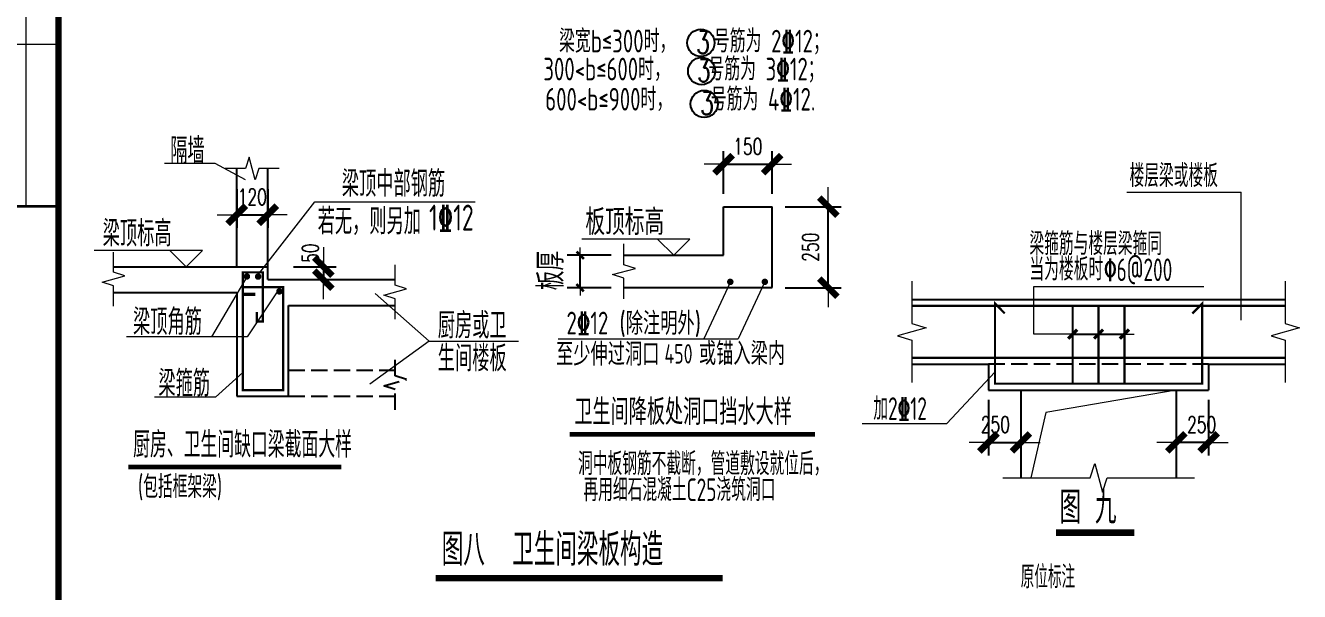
# Model space of a CAD drawing. Extents: x 3968514 to 5230306, y -516551 to -228246.
# Drawn here: x 4164713 to 4184389, y -346999 to -338260 of the extents above; entities that cross this region are included whole.
import ezdxf
from ezdxf.enums import TextEntityAlignment as Align

# ---------------------------------------------------------------- set-up
doc = ezdxf.new("R2010")
doc.units = 0
doc.header["$LTSCALE"] = 1000
doc.header["$MEASUREMENT"] = 0
doc.linetypes.add('3', pattern=[5, 3, -2])
doc.linetypes.add('DASH', pattern=[0.35, 0.25, -0.1])
doc.layers.add('FRAME', color=3, linetype='Continuous', lineweight=18)
doc.layers.add('PUB_DIM', color=3, linetype='Continuous', lineweight=15)
for name, color, linetype in [('PUB_TEXT', 7, 'Continuous'), ('REIN', 2, 'Continuous'), ('suptext', 7, 'Continuous'), ('板截面', 4, 'Continuous'), ('梁__虚线', 4, '3'), ('梁截面', 4, 'Continuous')]:
    doc.layers.add(name, color=color, linetype=linetype)
doc.styles.add('DIM_FONT', font='SIMPLEX', dxfattribs={"width": 0.7, "bigfont": 'GBCBIG'})
doc.styles.add('FF1', font='tssdeng.shx', dxfattribs={"width": 0.8, "bigfont": 'tssdchn.shx'})
doc.styles.add('HZ', font='txt.shx', dxfattribs={"width": 0.8, "bigfont": 'hztxt.shx'})
doc.styles.add('TSSD_CHINA', font='tssdeng.shx', dxfattribs={"width": 0.7, "bigfont": 'tssdchn.shx'})
doc.styles.add('TSSD_Norm', font='tssdeng.shx', dxfattribs={"width": 0.7, "bigfont": 'hztxt.shx'})
doc.dimstyles.new('1比20', dxfattribs={"dimtxt": 250, "dimasz": 2, "dimexe": 200, "dimexo": 200, "dimgap": 150, "dimtad": 1, "dimdec": 0, "dimlfac": 0.2, "dimzin": 0, "dimdsep": 46, "dimtxsty": 'DIM_FONT', "dimblk1": '_DIMX', "dimblk2": '_DIMX', "dimsah": 1, "dimcen": 0.09, "dimclrt": 7, "dimadec": 0, "dimazin": 0, "dimtfac": 1, "dimtdec": 0, "dimtix": 1, "dimtmove": 2, "dimatfit": 3, "dimldrblk": '_DIMX', "dimfxl": 1, "dimtvp": 0.7, "dimtolj": 1, "dimtzin": 0, "dimarcsym": 0})
doc.dimstyles.new('1比25', dxfattribs={"dimtxt": 250, "dimasz": 2, "dimexe": 200, "dimexo": 200, "dimgap": 150, "dimtad": 1, "dimdec": 0, "dimlfac": 0.25, "dimzin": 0, "dimdsep": 46, "dimtxsty": 'DIM_FONT', "dimblk1": '_DIMX', "dimblk2": '_DIMX', "dimsah": 1, "dimcen": 0.09, "dimclrt": 7, "dimadec": 0, "dimazin": 0, "dimtfac": 1, "dimtdec": 0, "dimtix": 1, "dimtmove": 2, "dimatfit": 3, "dimldrblk": '_DIMX', "dimfxl": 1, "dimtvp": 0.7, "dimtolj": 1, "dimtzin": 0, "dimarcsym": 0})
doc.dimstyles.new('1比50', dxfattribs={"dimtxt": 250, "dimasz": 2, "dimexe": 200, "dimexo": 150, "dimgap": 150, "dimtad": 1, "dimdec": 0, "dimlfac": 0.5, "dimzin": 0, "dimdsep": 46, "dimtxsty": 'DIM_FONT', "dimblk1": '_DIMX', "dimblk2": '_DIMX', "dimsah": 1, "dimcen": 0.09, "dimclrt": 7, "dimadec": 0, "dimazin": 0, "dimtfac": 1, "dimtdec": 0, "dimtix": 1, "dimtmove": 2, "dimatfit": 3, "dimldrblk": '_DIMX', "dimfxl": 1, "dimtvp": 0.7, "dimtolj": 1, "dimtzin": 0, "dimarcsym": 0})
doc.dimstyles.new('AXIS', dxfattribs={"dimtxt": 250, "dimasz": 1, "dimexe": 250, "dimexo": 300, "dimgap": 125, "dimtad": 1, "dimdec": 0, "dimzin": 0, "dimdsep": 46, "dimtxsty": 'DIM_FONT', "dimblk": '_DIMX', "dimcen": 0.09, "dimse1": 1, "dimse2": 1, "dimclrt": 7, "dimadec": 0, "dimazin": 0, "dimtfac": 1, "dimtdec": 0, "dimtix": 1, "dimtmove": 2, "dimatfit": 3, "dimldrblk": '_DIMX', "dimfxl": 1, "dimtolj": 1, "dimtzin": 0, "dimarcsym": 0})
doc.dimstyles.new('DIM-250', dxfattribs={"dimtxt": 250, "dimasz": 0.8, "dimexe": 200, "dimexo": 200, "dimgap": 150, "dimtad": 1, "dimdec": 0, "dimdsep": 46, "dimtxsty": 'DIM_FONT', "dimblk1": '_DIMX', "dimblk2": '_DIMX', "dimsah": 1, "dimcen": 0.09, "dimdle": 2, "dimclrt": 7, "dimadec": 0, "dimazin": 0, "dimtfac": 1, "dimtdec": 0, "dimtix": 1, "dimtmove": 2, "dimatfit": 3, "dimldrblk": '_DIMX', "dimfxl": 1, "dimtolj": 1, "dimtzin": 0, "dimarcsym": 0})

# ---------------------------------------------------------------- blocks, each defined once
blk = doc.blocks.new('2')
at = {"layer": 'FRAME', "lineweight": 100}
blk.add_line((175718, -31373), (175718, -71373), dxfattribs=at)
at = {"layer": 'FRAME', "lineweight": 18}
for points in [[(175218, -53873), (175218, -31373)], [(175718, -51373), (173718, -51373)]]:
    blk.add_lwpolyline(points, dxfattribs=at)
at = {"layer": 'FRAME', "lineweight": 35}
blk.add_lwpolyline([(175718, -53873), (173718, -53873)], dxfattribs=at)
blk = doc.blocks.new('_DIMX')
blk.add_line((-150, 0), (150, 0))
at = {"const_width": 50}
blk.add_lwpolyline([(-70, -70), (70, 70)], dxfattribs=at)
blk = doc.blocks.new('*D339')
at = {"layer": 'Defpoints', "color": 0, "transparency": 16777216}
for p in [(4167975, -340585), (4168455, -340585), (4168455, -341182)]:
    blk.add_point(p, dxfattribs=at)
at = {"layer": 'PUB_DIM', "color": 0, "lineweight": -2, "transparency": 16777216}
for p, q in [((4167975, -340785), (4167975, -341382)), ((4168455, -340785), (4168455, -341382)), ((4167973, -341182), (4167971, -341182)), ((4167975, -341182), (4168455, -341182)), ((4168457, -341182), (4168459, -341182))]:
    blk.add_line(p, q, dxfattribs=at)
at = {"layer": 'PUB_DIM', "color": 0, "lineweight": -2, "transparency": 16777216, "xscale": 2, "yscale": 2, "zscale": 2}
blk.add_blockref('_DIMX', (4167975, -341182), dxfattribs=at)
at = {"layer": 'PUB_DIM', "color": 0, "lineweight": -2, "transparency": 16777216, "xscale": 2, "yscale": 2, "zscale": 2, "rotation": 180}
blk.add_blockref('_DIMX', (4168455, -341182), dxfattribs=at)
at = {"layer": 'PUB_DIM', "color": 7, "transparency": 16777216, "insert": (4168215, -340907), "char_height": 250, "attachment_point": 5, "style": 'DIM_FONT'}
blk.add_mtext('\\A1;120', dxfattribs=at)
blk = doc.blocks.new('*D326')
at = {"layer": 'Defpoints', "color": 0, "transparency": 16777216}
for p in [(4176244, -340402), (4175494, -341058), (4176244, -341058)]:
    blk.add_point(p, dxfattribs=at)
at = {"layer": 'PUB_DIM', "color": 0, "lineweight": -2, "transparency": 16777216}
for p, q in [((4175494, -340858), (4175494, -340202)), ((4176244, -340858), (4176244, -340202)), ((4175496, -340402), (4176242, -340402))]:
    blk.add_line(p, q, dxfattribs=at)
at = {"layer": 'PUB_DIM', "color": 0, "lineweight": -2, "transparency": 16777216, "xscale": 2, "yscale": 2, "zscale": 2, "rotation": 180}
blk.add_blockref('_DIMX', (4175494, -340402), dxfattribs=at)
at = {"layer": 'PUB_DIM', "color": 0, "lineweight": -2, "transparency": 16777216, "xscale": 2, "yscale": 2, "zscale": 2}
blk.add_blockref('_DIMX', (4176244, -340402), dxfattribs=at)
at = {"layer": 'PUB_DIM', "color": 7, "transparency": 16777216, "insert": (4175869, -340127), "char_height": 250, "attachment_point": 5, "style": 'DIM_FONT'}
blk.add_mtext('\\A1;150', dxfattribs=at)
blk = doc.blocks.new('*D325')
at = {"layer": 'Defpoints', "color": 0, "transparency": 16777216}
for p in [(4168653, -341984), (4168653, -342184), (4169313, -342184)]:
    blk.add_point(p, dxfattribs=at)
at = {"layer": 'PUB_DIM', "color": 0, "lineweight": -2, "transparency": 16777216}
for p, q in [((4169313, -341982), (4169313, -341980)), ((4168853, -341984), (4169513, -341984)), ((4169313, -341984), (4169313, -342184)), ((4168853, -342184), (4169513, -342184)), ((4169313, -342186), (4169313, -342188))]:
    blk.add_line(p, q, dxfattribs=at)
at = {"layer": 'PUB_DIM', "color": 0, "lineweight": -2, "transparency": 16777216, "xscale": 2, "yscale": 2, "zscale": 2}
for p, rotation in [((4169313, -341984), 270), ((4169313, -342184), 90)]:
    blk.add_blockref('_DIMX', p, dxfattribs=dict(at, rotation=rotation))
at = {"layer": 'PUB_DIM', "color": 7, "transparency": 16777216, "insert": (4169113, -341776), "char_height": 250, "attachment_point": 5, "rotation": 90, "style": 'DIM_FONT'}
blk.add_mtext('\\A1;50', dxfattribs=at)
blk = doc.blocks.new('*D324')
at = {"layer": 'Defpoints', "color": 0, "transparency": 16777216}
for p in [(4176244, -341058), (4177112, -341058), (4176244, -342308)]:
    blk.add_point(p, dxfattribs=at)
at = {"layer": 'PUB_DIM', "color": 0, "lineweight": -2, "transparency": 16777216}
for p, q in [((4176444, -341058), (4177312, -341058)), ((4177112, -342306), (4177112, -341060)), ((4176444, -342308), (4177312, -342308))]:
    blk.add_line(p, q, dxfattribs=at)
at = {"layer": 'PUB_DIM', "color": 0, "lineweight": -2, "transparency": 16777216, "xscale": 2, "yscale": 2, "zscale": 2}
for p, rotation in [((4177112, -341058), 90), ((4177112, -342308), 270)]:
    blk.add_blockref('_DIMX', p, dxfattribs=dict(at, rotation=rotation))
at = {"layer": 'PUB_DIM', "color": 7, "transparency": 16777216, "insert": (4176837, -341683), "char_height": 250, "attachment_point": 5, "rotation": 90, "style": 'DIM_FONT'}
blk.add_mtext('\\A1;250', dxfattribs=at)
blk = doc.blocks.new('*D323')
at = {"layer": 'Defpoints', "color": 0, "transparency": 16777216}
for p in [(4173279, -341808), (4173956, -341808), (4173956, -342308)]:
    blk.add_point(p, dxfattribs=at)
at = {"layer": 'PUB_DIM', "color": 0, "lineweight": -2, "transparency": 16777216}
for p, q in [((4173756, -341808), (4173079, -341808)), ((4173279, -342307), (4173279, -341808)), ((4173756, -342308), (4173079, -342308))]:
    blk.add_line(p, q, dxfattribs=at)
at = {"layer": 'PUB_DIM', "color": 0, "lineweight": -2, "transparency": 16777216, "xscale": 0.8, "yscale": 0.8, "zscale": 0.8}
for p, rotation in [((4173279, -341808), 90), ((4173279, -342308), 270)]:
    blk.add_blockref('_DIMX', p, dxfattribs=dict(at, rotation=rotation))
blk = doc.blocks.new('*D322')
at = {"layer": 'Defpoints', "color": 0, "transparency": 16777216}
for p in [(4179586, -343890), (4180086, -343890), (4180086, -344697)]:
    blk.add_point(p, dxfattribs=at)
at = {"layer": 'PUB_DIM', "color": 0, "lineweight": -2, "transparency": 16777216}
for p, q in [((4179586, -344040), (4179586, -344897)), ((4180086, -344040), (4180086, -344897)), ((4179588, -344697), (4180084, -344697))]:
    blk.add_line(p, q, dxfattribs=at)
at = {"layer": 'PUB_DIM', "color": 0, "lineweight": -2, "transparency": 16777216, "xscale": 2, "yscale": 2, "zscale": 2, "rotation": 180}
blk.add_blockref('_DIMX', (4179586, -344697), dxfattribs=at)
at = {"layer": 'PUB_DIM', "color": 0, "lineweight": -2, "transparency": 16777216, "xscale": 2, "yscale": 2, "zscale": 2}
blk.add_blockref('_DIMX', (4180086, -344697), dxfattribs=at)
at = {"layer": 'PUB_DIM', "color": 7, "transparency": 16777216, "insert": (4179692, -344422), "char_height": 250, "attachment_point": 5, "style": 'DIM_FONT'}
blk.add_mtext('\\A1;250', dxfattribs=at)
blk = doc.blocks.new('*D327')
at = {"layer": 'Defpoints', "color": 0, "transparency": 16777216}
for p in [(4182486, -343890), (4182986, -343890), (4182486, -344697)]:
    blk.add_point(p, dxfattribs=at)
at = {"layer": 'PUB_DIM', "color": 0, "lineweight": -2, "transparency": 16777216}
for p, q in [((4182486, -344040), (4182486, -344897)), ((4182986, -344040), (4182986, -344897)), ((4182984, -344697), (4182488, -344697))]:
    blk.add_line(p, q, dxfattribs=at)
at = {"layer": 'PUB_DIM', "color": 0, "lineweight": -2, "transparency": 16777216, "xscale": 2, "yscale": 2, "zscale": 2, "rotation": 180}
blk.add_blockref('_DIMX', (4182486, -344697), dxfattribs=at)
at = {"layer": 'PUB_DIM', "color": 0, "lineweight": -2, "transparency": 16777216, "xscale": 2, "yscale": 2, "zscale": 2}
blk.add_blockref('_DIMX', (4182986, -344697), dxfattribs=at)
at = {"layer": 'PUB_DIM', "color": 7, "transparency": 16777216, "insert": (4182878, -344422), "char_height": 250, "attachment_point": 5, "style": 'DIM_FONT'}
blk.add_mtext('\\A1;250', dxfattribs=at)
blk = doc.blocks.new('*D321')
at = {"layer": 'Defpoints', "color": 0, "transparency": 16777216}
for p in [(4181286, -343025), (4180886, -344025), (4181286, -344025)]:
    blk.add_point(p, dxfattribs=at)
at = {"layer": 'PUB_DIM', "color": 0, "lineweight": -2, "transparency": 16777216}
blk.add_line((4180887, -343025), (4181285, -343025), dxfattribs=at)
at = {"layer": 'PUB_DIM', "color": 0, "lineweight": -2, "transparency": 16777216, "rotation": 180}
blk.add_blockref('_DIMX', (4180886, -343025), dxfattribs=at)
at = {"layer": 'PUB_DIM', "color": 0, "lineweight": -2, "transparency": 16777216}
blk.add_blockref('_DIMX', (4181286, -343025), dxfattribs=at)
blk = doc.blocks.new('*D320')
at = {"layer": 'Defpoints', "color": 0, "transparency": 16777216}
for p in [(4181686, -343025), (4181286, -344025), (4181686, -344025)]:
    blk.add_point(p, dxfattribs=at)
at = {"layer": 'PUB_DIM', "color": 0, "lineweight": -2, "transparency": 16777216}
blk.add_line((4181287, -343025), (4181685, -343025), dxfattribs=at)
at = {"layer": 'PUB_DIM', "color": 0, "lineweight": -2, "transparency": 16777216, "rotation": 180}
blk.add_blockref('_DIMX', (4181286, -343025), dxfattribs=at)
at = {"layer": 'PUB_DIM', "color": 0, "lineweight": -2, "transparency": 16777216}
blk.add_blockref('_DIMX', (4181686, -343025), dxfattribs=at)

msp = doc.modelspace()

# ---------------------------------------------------------------- linework, layer by layer
at = {"layer": 'PUB_DIM'}
for p, q in [((4167640.59081, -340393.05996), (4166860.30688, -340393.05996)), ((4168111.24467, -340644.45983), (4167640.59081, -340393.05996)), ((4181719.83547, -340833.09601), (4183487.92455, -340833.09601)), ((4183488.42455, -342809.02728), (4183488.42455, -340833.59601)), ((4174475.44386, -341557.52002), (4173305.29755, -341557.52002)), ((4166944.63288, -341733.68526), (4165774.48657, -341733.68526)), ((4175601.76875, -342218.15858), (4175188.82011, -343096.40948)), ((4176131.68751, -342218.15858), (4175718.73888, -343096.40948)), ((4178403.06244, -342209.88857), (4178403.06244, -342859.88857)), ((4180286.75667, -342291.19795), (4182911.05724, -342291.19795)), ((4180286.75667, -343025.41636), (4180286.75667, -342291.19795)), ((4184169.43104, -342209.88857), (4184169.43104, -342859.88857)), ((4170114.9183, -342398.51591), (4170948.97794, -343135.39083)), ((4178623.06244, -342929.88857), (4178183.06244, -343049.88857)), ((4178403.06244, -342859.88857), (4178623.06244, -342929.88857)), ((4184389.43104, -342929.88857), (4183949.43104, -343049.88857)), ((4184169.43104, -342859.88857), (4184389.43104, -342929.88857)), ((4170948.97794, -343135.39083), (4170028.61946, -343797.778)), ((4170948.97794, -343135.39083), (4172325.16457, -343135.39083)), ((4172940.72441, -343096.40948), (4175718.73888, -343096.40948)), ((4178183.06244, -343049.88857), (4178403.06244, -343119.88857)), ((4178403.06244, -343119.88857), (4178403.06244, -343769.88857)), ((4180887.24891, -343025.41636), (4180286.75667, -343025.41636)), ((4183949.43104, -343049.88857), (4184169.43104, -343119.88857)), ((4184169.43104, -343119.88857), (4184169.43104, -343769.88857)), ((4179686.24674, -343610.19567), (4178941.86365, -344405.81543)), ((4182486.24674, -343889.88857), (4180470.6846, -344234.33161)), ((4180470.6846, -344234.33161), (4180240.94883, -345244.1538)), ((4177634.46134, -344405.81543), (4178941.86365, -344405.81543)), ((4181156.24674, -345244.1538), (4181226.24674, -345024.1538)), ((4181226.24674, -345024.1538), (4181346.24674, -345464.1538)), ((4179806.24674, -345244.1538), (4181156.24674, -345244.1538)), ((4181346.24674, -345464.1538), (4181416.24674, -345244.1538)), ((4181416.24674, -345244.1538), (4182766.24674, -345244.1538))]:
    msp.add_line(p, q, dxfattribs=at)
for points in [[(4168632.91478, -340466.50303), (4168317.70335, -340466.50303), (4168261.70335, -340642.50303), (4168165.70335, -340290.50303), (4168109.70335, -340466.50303), (4167796.44924, -340466.50303)], [(4168283.11256, -342141.9346), (4169179.98516, -340982.60315), (4171660.18882, -340982.60315)], [(4166073.20828, -342593.9576), (4166073.20828, -342278.74616), (4165897.20828, -342222.74616), (4166249.20828, -342126.74616), (4166073.20828, -342070.74616), (4166073.20828, -341757.49205)], [(4170420.75529, -342793.9576), (4170420.75529, -342478.74616), (4170244.75529, -342422.74616), (4170596.75529, -342326.74616), (4170420.75529, -342270.74616), (4170420.75529, -341957.49205)], [(4168129.96748, -342141.9346), (4167587.25786, -343066.65123)], [(4168622.15776, -342340.2868), (4168137.75732, -343066.65123), (4166272.09105, -343066.65123)], [(4168069.54654, -343617.25924), (4167646.41348, -344000.50798), (4166703.94656, -344000.50798)]]:
    msp.add_lwpolyline(points, dxfattribs=at)
for points in [[(4174725.44386, -341807.52002), (4174975.44386, -341557.52002), (4174475.44386, -341557.52002)], [(4167194.63288, -341983.68526), (4167444.63288, -341733.68526), (4166944.63288, -341733.68526)]]:
    msp.add_lwpolyline(points, close=True, dxfattribs=at)
at = {"layer": 'PUB_DIM', "linetype": 'ByBlock', "ltscale": 100}
msp.add_lwpolyline([(4173956.45462, -342481.52002), (4173956.45462, -342161.52002), (4173780.45462, -342105.52002), (4174132.45462, -342009.52002), (4173956.45462, -341953.52002), (4173956.45462, -341633.52002)], dxfattribs=at)
at = {"layer": 'PUB_DIM'}
for points, const_width in [([(4173116.76176, -344572.10982), (4176907.7855, -344572.10982)], 70), ([(4166302.66934, -345077.85469), (4169588.56452, -345077.85469)], 70), ([(4180629.03199, -346091.27032), (4181837.08072, -346091.27032)], 100), ([(4171046.71557, -346792.36832), (4175482.03579, -346792.36832)], 100)]:
    msp.add_lwpolyline(points, dxfattribs=dict(at, const_width=const_width))
at = {"layer": 'REIN'}
for points, const_width in [([(4168069.54654, -342298.6665), (4168691.47585, -342298.6665), (4168691.47585, -343890.62061), (4168069.54654, -343890.62061), (4168069.54654, -342071.24454), (4168377.98296, -342071.24454), (4168377.98296, -342829.31787), (4168286.96886, -342829.31787), (4168286.96886, -342682.75698)], 35), ([(4168261.6871, -342409.85067), (4168074.60271, -342409.85067)], 50)]:
    msp.add_lwpolyline(points, dxfattribs=dict(at, const_width=const_width))
at = {"layer": 'REIN', "const_width": 50}
for points in [[(4168107.63466, -342135.13995, 1), (4168157.63466, -342135.13995, 1)], [(4168280.78646, -342136.88749, 1), (4168330.78646, -342136.88749, 1)], [(4175573.05948, -342218.15858, 1), (4175623.05948, -342218.15858, 1)], [(4176106.68751, -342218.15858, 1), (4176156.68751, -342218.15858, 1)], [(4168609.59942, -342365.84159, 1), (4168659.59942, -342365.84159, 1)]]:
    msp.add_lwpolyline(points, format="xyb", close=True, dxfattribs=at)
at = {"layer": 'REIN', "color": 1, "const_width": 35}
for points in [[(4179837.6804, -342705.93435), (4179686.24674, -342552.42068), (4179686.24674, -343789.88857), (4182886.24674, -343789.88857), (4182886.24674, -342552.42068), (4182734.81307, -342705.93435)], [(4178403.06244, -342589.88857), (4184169.43104, -342589.88857)], [(4180886.24674, -342589.88857), (4180886.24674, -343789.88857)], [(4181286.24674, -342589.88857), (4181286.24674, -343789.88857)], [(4181686.24674, -342589.88857), (4181686.24674, -343789.88857)], [(4184169.43104, -343389.88857), (4178403.06244, -343389.88857)]]:
    msp.add_lwpolyline(points, dxfattribs=at)
at = {"layer": 'suptext'}
for centre in [(4175143.69299, -338528.76651), (4175155.13372, -338963.97273), (4175195.38257, -339471.40738)]:
    msp.add_circle(centre, 210, dxfattribs=at)
at = {"layer": '板截面'}
for p, q in [((4167974.9943, -341983.68526), (4167974.9943, -340466.79365)), ((4168454.9943, -341983.68526), (4168454.9943, -340466.79365)), ((4166073.20828, -341983.68526), (4168454.9943, -341983.68526)), ((4168454.9943, -342183.68526), (4168454.9943, -341983.68526)), ((4168454.9943, -342183.68526), (4170420.75529, -342183.68526)), ((4166073.20828, -342383.68526), (4167974.9943, -342383.68526)), ((4168774.9943, -342583.68526), (4170420.75529, -342583.68526))]:
    msp.add_line(p, q, dxfattribs=at)
at = {"layer": '板截面', "color": 4}
for p, q in [((4178403.06244, -342489.88857), (4184169.43104, -342489.88857)), ((4178403.06244, -343489.88857), (4179586.24674, -343489.88857)), ((4179586.24674, -343489.88857), (4179586.24674, -343889.88857)), ((4182986.24674, -343489.88857), (4184169.43104, -343489.88857)), ((4182986.24674, -343489.88857), (4182986.24674, -343889.88857)), ((4179586.24674, -343889.88857), (4182986.24674, -343889.88857)), ((4180086.24674, -343889.88857), (4180086.24674, -345244.1538)), ((4182486.24674, -343889.88857), (4182486.24674, -345244.1538))]:
    msp.add_line(p, q, dxfattribs=at)
at = {"layer": '梁__虚线', "linetype": 'DASH'}
for p, q in [((4182986.24674, -343489.88857), (4179586.24674, -343489.88857)), ((4168774.9943, -343583.68526), (4170420.75529, -343583.68526)), ((4168774.9943, -343983.68526), (4170420.75529, -343983.68526))]:
    msp.add_line(p, q, dxfattribs=at)
msp.add_lwpolyline([(4170420.75529, -344193.9576), (4170420.75529, -343878.74616), (4170244.75529, -343822.74616), (4170596.75529, -343726.74616), (4170420.75529, -343670.74616), (4170420.75529, -343357.49205)], dxfattribs=at)
at = {"layer": '梁截面'}
for p, q in [((4175494.4331, -341807.52002), (4175494.4331, -341057.52002)), ((4175494.4331, -341057.52002), (4176244.4331, -341057.52002)), ((4176244.4331, -342307.52002), (4176244.4331, -341057.52002)), ((4173956.45462, -341807.52002), (4175494.4331, -341807.52002)), ((4173956.45462, -342307.52002), (4176244.4331, -342307.52002)), ((4167974.9943, -342383.68526), (4167974.9943, -343983.68526)), ((4168774.9943, -343983.68526), (4168774.9943, -342583.68526)), ((4167974.9943, -343983.68526), (4168774.9943, -343983.68526))]:
    msp.add_line(p, q, dxfattribs=at)

# ---------------------------------------------------------------- block references
at = {"layer": 'FRAME'}
msp.add_blockref('2', (3989503.62973, -287180.12051), dxfattribs=at)

# ---------------------------------------------------------------- texts
at = {"layer": 'PUB_TEXT', "style": 'TSSD_Norm'}
for s, height, width, p in [('梁宽b≤300时，    号筋为 2\x8412；', 350, 0.7, (4172953.64506, -338675.90288)), ('300<b≤600时，    号筋为 3\x8412；', 350, 0.7, (4172710.47656, -339107.79478)), ('600<b≤900时，    号筋为 4\x8412.', 350, 0.7, (4172739.66981, -339573.12292)), ('楼层梁或楼板', 350, 0.65, (4181764.10085, -340752.98196)), ('梁箍筋与楼层梁箍同', 350, 0.65, (4180218.48537, -341805.30793)), ('当为楼板时', 350, 0.65, (4180218.48537, -342197.55597)), ('\x826@200', 350, 0.65, (4181369.33859, -342206.29805)), ('卫生间降板处洞口挡水大样', 400, 0.7, (4173189.44982, -344426.182)), ('加2\x8412', 350, 0.65, (4177807.00305, -344350.29114)), ('厨房、卫生间缺口梁截面大样', 400, 0.65, (4166375.35739, -344931.92687)), ('原位标注', 350, 0.6, (4180083.50037, -346949.26521))]:
    msp.add_text(s, height=height, dxfattribs=dict(at, width=width)).set_placement(p)
at = {"layer": 'PUB_TEXT'}
for s, height, style, width, p in [('隔墙', 400, 'TSSD_CHINA', 0.7, (4167213.64023, -340173.22586)), ('梁顶中部钢筋', 400, 'TSSD_CHINA', 0.7, (4170396.59705, -340683.63256)), ('若无，则另加', 400, 'TSSD_CHINA', 0.7, (4170022.81801, -341270.34002)), ('板顶标高', 400, 'TSSD_CHINA', 0.8, (4173967.59695, -341274.74498)), ('梁顶标高', 400, 'TSSD_CHINA', 0.7, (4166436.78597, -341450.91022)), ('梁顶角筋', 400, 'TSSD_CHINA', 0.7, (4166905.71822, -342817.80543)), ('厨房或卫', 400, 'TSSD_CHINA', 0.7, (4171612.20496, -342871.34441)), ('2\x8412', 350, 'TSSD_CHINA', 0.7, (4173390.95555, -342853.02493)), ('(除注明外)', 350, 'TSSD_CHINA', 0.8, (4174515.88796, -342857.86492)), ('生间楼板', 400, 'TSSD_CHINA', 0.7, (4171612.20496, -343380.10157)), ('450', 300, 'TSSD_CHINA', 0.7, (4174798.10985, -343329.12551)), ('梁箍筋', 400, 'TSSD_CHINA', 0.7, (4167164.99024, -343765.3635)), ('洞中板钢筋不截断，管道敷设就位后，', 350, 'TSSD_Norm', 0.65, (4175180.22037, -345012.64713)), ('(包括框架梁)', 350, 'TSSD_Norm', 0.65, (4167099.77662, -345379.95223)), ('再用细石混凝土C25浇筑洞口', 350, 'TSSD_Norm', 0.65, (4174812.04829, -345410.57526))]:
    msp.add_text(s, height=height, dxfattribs=dict(at, style=style, width=width)).set_placement(p, align=Align.MIDDLE)
at = {"layer": 'PUB_TEXT', "style": 'TSSD_CHINA'}
for s, height, width, p in [('1\x8412', 400, 0.7, (4171290.17036, -341426.38613)), ('至少伸过洞口', 350, 0.8, (4173705.71233, -343511.04871)), ('或锚入梁内', 350, 0.8, (4175778.60538, -343500.99578))]:
    msp.add_text(s, height=height, dxfattribs=dict(at, width=width)).set_placement(p, align=Align.CENTER)
at = {"layer": 'PUB_TEXT', "style": 'TSSD_CHINA', "width": 0.8}
msp.add_text('板厚', height=400, rotation=90, dxfattribs=at).set_placement((4173026.11645, -342347.92563))
at = {"layer": 'PUB_TEXT', "color": 0, "style": 'FF1', "width": 0.7}
for s, p in [('图 九', (4180684.78444, -345953.62621)), ('图八  卫生间梁板构造', (4171142.1348, -346601.97381))]:
    msp.add_text(s, height=500, dxfattribs=at).set_placement(p)
at = {"layer": 'suptext', "style": 'HZ', "width": 0.7}
for p in [(4175072.59355, -338692.48305), (4175084.47642, -339128.13474), (4175133.02536, -339635.5694)]:
    msp.add_text('3', height=350, dxfattribs=at).set_placement(p)

# ---------------------------------------------------------------- dimensions: what is measured, and where the dimension line sits
at = {"layer": 'PUB_DIM'}
for base, p1, p2, dimstyle, picture, middle in [((4176244.4331, -340402.07027), (4175494.4331, -341057.52002), (4176244.4331, -341057.52002), '1比20', '*D326', (4175869.4331, -340127.07027)), ((4168454.9943, -341181.5402), (4167974.9943, -340585.22365), (4168454.9943, -340585.22365), '1比25', '*D339', (4168214.9943, -340906.5402))]:
    dim = msp.add_linear_dim(base=base, p1=p1, p2=p2, dimstyle=dimstyle, dxfattribs=at)
    dim.commit()
    dim.dimension.update_dxf_attribs({"geometry": picture, "text_midpoint": middle})
dim = msp.add_linear_dim(base=(4177111.79182, -341057.52002), p1=(4176244.4331, -342307.52002), p2=(4176244.4331, -341057.52002), angle=90, dimstyle='1比20', dxfattribs=at)
dim.commit()
dim.dimension.update_dxf_attribs({"geometry": '*D324', "text_midpoint": (4176836.79182, -341682.52002)})
for base, p1, p2, angle, text, dimstyle, picture, middle, dimtype in [((4169313.05277, -342183.69008), (4168653.05988, -341983.69008), (4168653.05988, -342183.69008), 270, '50', '1比25', '*D325', (4169113.05277, -341775.76001), 129), ((4173278.50423, -341807.52002), (4173956.45462, -342307.52002), (4173956.45462, -341807.52002), 90, ' ', 'DIM-250', '*D323', (4172652.1539, -342053.89117), 128), ((4181286.24891, -343025.41636), (4180886.24891, -344025.41636), (4181286.24891, -344025.41636), 0, ' ', 'AXIS', '*D321', (4180325.67748, -342725.41636), 129), ((4181686.24891, -343025.41636), (4181286.24891, -344025.41636), (4181686.24891, -344025.41636), 0, ' ', 'AXIS', '*D320', (4182246.82034, -342725.41636), 129)]:
    dim = msp.add_linear_dim(base=base, p1=p1, p2=p2, angle=angle, text=text, dimstyle=dimstyle, dxfattribs=at)
    dim.commit()
    dim.dimension.update_dxf_attribs({"geometry": picture, "text_midpoint": middle, "dimtype": dimtype})
dim = msp.add_linear_dim(base=(4180086.24484, -344696.62589), p1=(4179586.24484, -343889.88857), p2=(4180086.24484, -343889.88857), angle=0, dimstyle='1比50', dxfattribs=at)
dim.commit()
dim.dimension.update_dxf_attribs({"geometry": '*D322', "text_midpoint": (4179692.09037, -344421.62589), "dimtype": 129})
dim = msp.add_linear_dim(base=(4182486.24864, -344696.62589), p1=(4182986.24864, -343889.88857), p2=(4182486.24864, -343889.88857), angle=180, dimstyle='1比50', override={"dimtxt": 250, "dimlfac": 0.5}, dxfattribs=at)
dim.commit()
dim.dimension.update_dxf_attribs({"geometry": '*D327', "text_midpoint": (4182877.77131, -344421.62589), "dimtype": 129})

doc.saveas('drawing.dxf')
